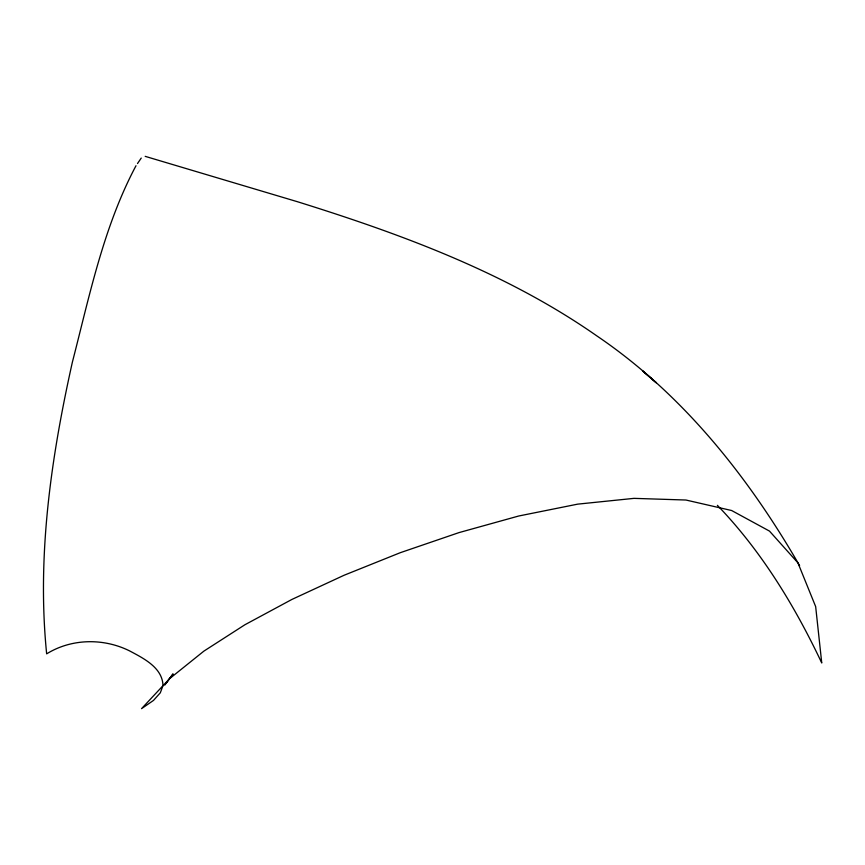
<?xml version="1.0" encoding="UTF-8"?>
<svg xmlns="http://www.w3.org/2000/svg" width="865" height="865" viewBox="0 0 865 865"><rect width="100%" height="100%" fill="white"/><g stroke="black" fill="none" stroke-linecap="round" stroke-linejoin="round"><path stroke-width="1.3" d="M136 165.734C103.584 226.673 89.528 295.722 72.379 362.132C51.078 457.607 36.784 555.957 46.656 653.854C71.557 638.435 103.486 637.97 129.512 650.858C143.417 658.265 162.523 667.596 162.988 685.631L160.317 692.789L153.494 700.423L141.557 708.651L169.464 678.776L203.924 651.096L244.903 624.757L291.916 599.434L344.086 575.257L400.257 552.703L459.012 532.602L518.73 516.005L577.669 504.144L634.013 498.359L685.934 500.024L731.649 510.523L769.472 531.088L797.908 562.823L815.663 606.603L821.75 662.979C794.74 605.857 761.405 551.027 717.399 505.333M137.503 163.55L141.233 158.09M164.772 685.112L173.054 673.889L166.199 683.101M145.19 156.349L297.82 201.837C402.106 234.393 506.533 272.832 596.72 335.815C682.474 393.878 748.247 476.593 799.606 565.656M650.967 378.146L642.5 370.825L656.243 382.73L650.967 378.146"/></g></svg>
